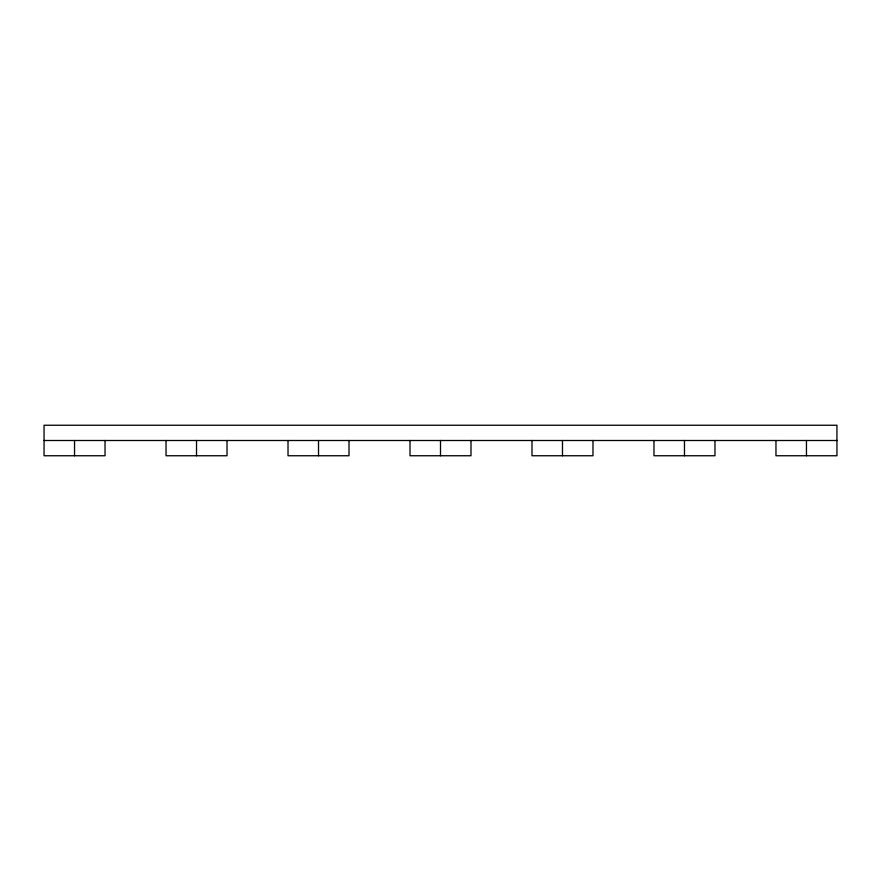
<?xml version="1.0" encoding="UTF-8"?>
<svg xmlns="http://www.w3.org/2000/svg" width="881" height="881" viewBox="0 0 881 881"><rect width="100%" height="100%" fill="white"/><g stroke="black" fill="none" stroke-linecap="round" stroke-linejoin="round"><path stroke-width="1.32" d="M44.05 440.5L836.95 440.5M806.456 440.5L806.456 455.752M775.963 440.5L775.963 455.752L836.95 455.752L836.95 425.248L44.05 425.248L44.05 455.752L105.037 455.752L105.037 440.5M714.965 440.5L714.965 455.752L653.977 455.752L653.977 440.5M684.471 440.5L684.471 455.752M592.979 440.5L592.979 455.752L531.992 455.752L531.992 440.5M562.485 440.5L562.485 455.752M470.994 440.5L470.994 455.752L410.006 455.752L410.006 440.5M440.5 440.5L440.5 455.752M349.008 440.5L349.008 455.752L288.021 455.752L288.021 440.5M318.515 440.5L318.515 455.752M227.023 440.5L227.023 455.752L166.035 455.752L166.035 440.5M196.529 440.5L196.529 455.752M74.544 440.5L74.544 455.752"/></g></svg>
